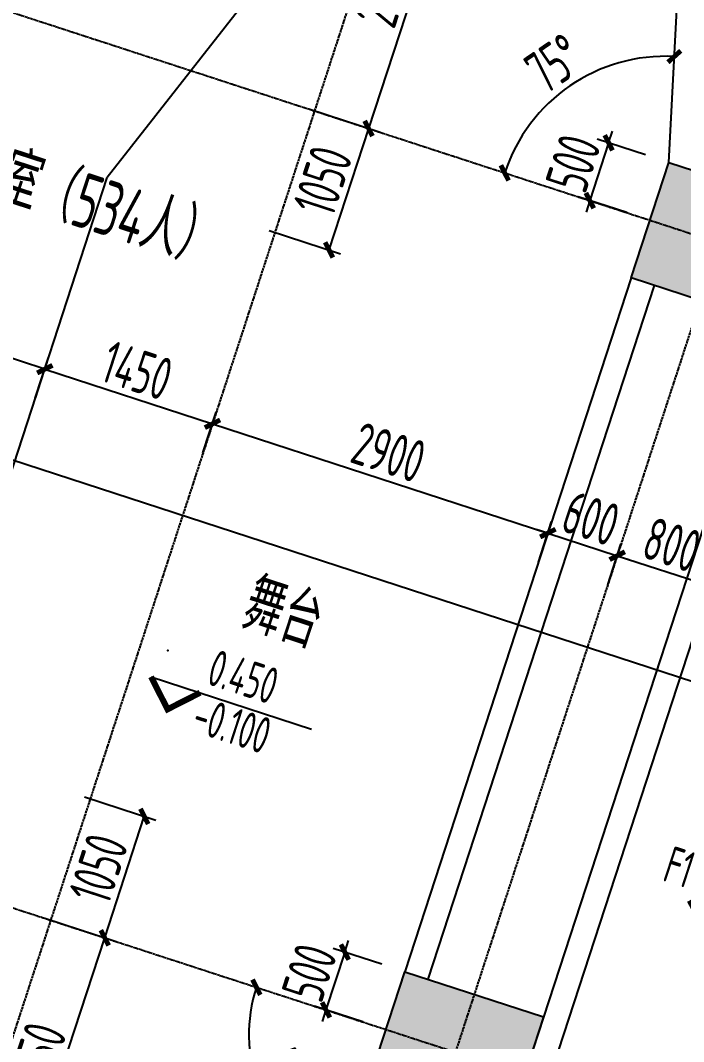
# Model space of a CAD drawing. Header units: millimetres. Extents: x 11639278 to 23698211, y -13072636 to -5537337.
# Drawn here: x 11857722 to 11863174, y -6343850 to -6335453 of the extents above; entities that cross this region are included whole.
import ezdxf
from ezdxf.enums import TextEntityAlignment as Align

# ---------------------------------------------------------------- set-up
doc = ezdxf.new("R2010")
doc.units = ezdxf.units.MM
doc.header["$LTSCALE"] = 10
doc.linetypes.add('A2-RG-AXIS$0$CENTER', pattern=[2, 1.25, -0.25, 0.25, -0.25])
doc.linetypes.add('A2-RG-AXIS$0$DOTE', pattern=[2.42, 2, -0.2, 0.02, -0.2])
for name, color, linetype in [('A2-RB-F1$0$A-DIMS-100', 1, 'Continuous'), ('A2-RD-F1（少）$0$A-STRS', 50, 'Continuous'), ('A2-RG-AXIS$0$A-GRID', 1, 'A2-RG-AXIS$0$CENTER'), ('A2-RI-F1$0$A-SYMB', 4, 'Continuous'), ('A2-RI-F1$0$A-SYMB-AREA', 4, 'Continuous'), ('A2-RI-F1$0$A-SYMB-NAME', 4, 'Continuous'), ('A2-RI-F1$0$A-WALL', 7, 'Continuous'), ('A2-RS-F1$0$A-HATH-GRAY', 8, 'Continuous'), ('A2-RS-F1$0$A-WALL-CONC', 6, 'Continuous')]:
    doc.layers.add(name, color=color, linetype=linetype)
doc.styles.add('A2-RB-F1$0$XD2008', font='hzs.shx', dxfattribs={"width": 0.7, "bigfont": 'hztxt.shx'})
doc.styles.add('A2-RI-F1$0$ECADI', font='hzs.shx', dxfattribs={"width": 0.7, "bigfont": 'hztxt.shx'})
doc.styles.add('A2-RI-F1$0$XD2008', font='hzs.shx', dxfattribs={"width": 0.7, "bigfont": 'hztxt.shx'})
doc.dimstyles.new('A2-RB-F1$0$XD100', dxfattribs={"dimscale": 100, "dimtxt": 3.5, "dimasz": 1.5, "dimexe": 1, "dimexo": 2, "dimgap": 0.5, "dimtad": 1, "dimdec": 0, "dimdsep": 46, "dimtxsty": 'A2-RB-F1$0$XD2008', "dimcen": 2.5, "dimclrt": 4, "dimaunit": 1, "dimadec": 0, "dimazin": 0, "dimtfac": 1, "dimtdec": 0, "dimtix": 1, "dimtmove": 1, "dimatfit": 3, "dimfxl": 0, "dimtolj": 1, "dimtzin": 0, "dimarcsym": 0})
doc.dimstyles.new('A2-RB-F1$0$XD100$0', dxfattribs={"dimscale": 100, "dimtxt": 3.5, "dimasz": 1, "dimexe": 1, "dimexo": 2, "dimgap": 0.5, "dimtad": 1, "dimdec": 0, "dimdsep": 46, "dimtxsty": 'A2-RB-F1$0$XD2008', "dimblk1": 'A2-RB-F1$0$_ArchTick', "dimblk2": 'A2-RB-F1$0$_ArchTick', "dimsah": 1, "dimcen": 2.5, "dimclrt": 4, "dimaunit": 1, "dimadec": 0, "dimazin": 0, "dimtfac": 1, "dimtdec": 0, "dimtix": 1, "dimtmove": 1, "dimatfit": 3, "dimfxl": 0, "dimtolj": 1, "dimtzin": 0, "dimarcsym": 0})

# ---------------------------------------------------------------- blocks, each defined once
blk = doc.blocks.new('A2-RS-F1')
at = {"layer": 'A2-RS-F1$0$A-HATH-GRAY', "ltscale": 3}
h = blk.add_hatch(color=256, dxfattribs=at)
h.paths.add_polyline_path([(11844906.6, -6323395.9), (11843860.7, -6323055), (11843581.8, -6323910.6), (11844627.7, -6324251.5)], flags=17)
h.paths.add_polyline_path([(11860882.6, -6343275.4), (11862023.5, -6343647.3), (11861713.6, -6344598), (11860572.7, -6344226.1)])
h.paths.add_polyline_path([(11865221.2, -6329964.4), (11866362.1, -6330336.3), (11866052.2, -6331287.1), (11864911.3, -6330915.2)])
h.paths.add_polyline_path([(11863051.9, -6336620), (11864192.8, -6336991.9), (11863882.9, -6337942.6), (11862742, -6337570.7)])
edge = h.paths.add_edge_path()
edge.add_arc((11859128.8, -6350592.2), 550, 0, 360)
edge = h.paths.add_edge_path()
edge.add_arc((11856959.4, -6357247.7), 450, 0, 360)
edge = h.paths.add_edge_path()
edge.add_arc((11853166.7, -6357589.2), 450, 0, 360)
edge = h.paths.add_edge_path()
edge.add_arc((11867805.9, -6323970.6), 450, 0, 360)
h.paths.add_polyline_path([(11846030, -6316399.5), (11847075.8, -6316740.4), (11846796.9, -6317596.1), (11845751.1, -6317255.2)])
h.paths.add_polyline_path([(11843860.7, -6323054.9), (11844906.6, -6323395.8), (11844627.7, -6324251.5), (11843581.8, -6323910.6)])
h.paths.add_polyline_path([(11855493.2, -6327056.8), (11855968.6, -6327211.7), (11855813.7, -6327687.1), (11855338.3, -6327532.2)])
h.paths.add_polyline_path([(11855338.2, -6327532.2), (11855813.6, -6327687.2), (11855968.6, -6327211.8), (11855493.2, -6327056.8)])
h.paths.add_polyline_path([(11848985.4, -6347023), (11849460.8, -6347177.9), (11849305.8, -6347653.3), (11848830.5, -6347498.4)])
h.paths.add_polyline_path([(11848830.4, -6347498.4), (11849305.8, -6347653.4), (11849460.7, -6347178), (11848985.4, -6347023)])
h.paths.add_polyline_path([(11841691.5, -6329710.3), (11842737.3, -6330051.2), (11842458.4, -6330906.9), (11841412.5, -6330566)])
edge = h.paths.add_edge_path()
edge.add_arc((11835567, -6350274.8), 550, 0, 360)
h.paths.add_polyline_path([(11837074, -6343876.8), (11838119.8, -6344217.7), (11838398.7, -6343362), (11837352.9, -6343021.1)])
h.paths.add_polyline_path([(11839243.3, -6337221.4), (11840289.1, -6337562.3), (11840568, -6336706.6), (11839522.2, -6336365.7)])
h.paths.add_polyline_path([(11843581.8, -6323910.7), (11844627.7, -6324251.6), (11844906.6, -6323395.9), (11843860.7, -6323055)])
edge = h.paths.add_edge_path()
edge.add_arc((11839855.8, -6353250.4), 450, 0, 360)
edge = h.paths.add_edge_path()
edge.add_arc((11857822.8, -6320716.7), 450, 0, 360)
edge = h.paths.add_edge_path()
edge.add_arc((11856666.2, -6324264.9), 500, 0, 360)
h.paths.add_polyline_path([(11855338.3, -6327532.3), (11855813.7, -6327687.2), (11855968.6, -6327211.8), (11855493.2, -6327056.9)])
h.paths.add_polyline_path([(11848830.3, -6347498.4), (11849305.7, -6347653.3), (11849460.6, -6347177.9), (11848985.2, -6347023)])
edge = h.paths.add_edge_path()
edge.add_arc((11848133.1, -6350444.1), 500, 0, 360)
edge = h.paths.add_edge_path()
edge.add_arc((11846511.2, -6355419.9), 450, 0, 360)
edge = h.paths.add_edge_path()
edge.add_arc((11865992.2, -6360191.7), 450, 0, 360)
edge = h.paths.add_edge_path()
edge.add_arc((11868161.4, -6353536.3), 450, 0, 360)
edge = h.paths.add_edge_path()
edge.add_arc((11870330.7, -6346880.9), 450, 0, 360)
edge = h.paths.add_edge_path()
edge.add_arc((11872500, -6340225.5), 450, 0, 360)
edge = h.paths.add_edge_path()
edge.add_arc((11874669.3, -6333570.1), 450, 0, 360)
edge = h.paths.add_edge_path()
edge.add_arc((11876838.5, -6326914.7), 450, 0, 360)
at = {"layer": 'A2-RS-F1$0$A-WALL-CONC', "ltscale": 3}
for points in [[(11863051.9, -6336620), (11864192.8, -6336991.9), (11863882.9, -6337942.6), (11862742, -6337570.7)], [(11860882.6, -6343275.4), (11862023.5, -6343647.3), (11861713.6, -6344598), (11860572.7, -6344226.1)]]:
    blk.add_lwpolyline(points, close=True, dxfattribs=at)
blk = doc.blocks.new('A2-RI-F1$0$ECADI-TAG-HGHT（国标）')
at = {"color": 1}
blk.add_line((-2.121, 2.121), (11.768, 2.121), dxfattribs=at)
at = {"color": 1, "const_width": 0.5}
blk.add_lwpolyline([(-2.121, 2.121), (0, 0), (2.121, 2.121)], dxfattribs=at)
at = {"color": 1}
blk.add_point((-1.481, 4.6), dxfattribs=at)
at = {"style": 'A2-RI-F1$0$XD2008', "width": 0.7}
blk.add_attdef('FL', text='', height=3, dxfattribs=at).set_placement((-2.689, 2.967), align=Align.RIGHT)
for tag, p in [('F.F.L.', (2.284, 2.967)), ('T.O.S.', (2.284, -1.104))]:
    blk.add_attdef(tag, p, '', height=3, dxfattribs=at)
blk = doc.blocks.new('A2-RI-F1$0$5erhfh')
at = {"layer": 'A2-RI-F1$0$A-SYMB-AREA', "style": 'A2-RI-F1$0$ECADI', "width": 0.7}
blk.add_attdef('340M2', text='', height=2.5, dxfattribs=at).set_placement((0, 1.25), align=Align.MIDDLE_LEFT)
at = {"layer": 'A2-RI-F1$0$A-SYMB-NAME', "style": 'A2-RI-F1$0$ECADI', "width": 0.7}
blk.add_attdef('CHINESENAME', (-12.292, 3.087), '', height=4.5, dxfattribs=at)
blk = doc.blocks.new('A2-RI-F1')
at = {"layer": 'A2-RI-F1$0$A-WALL'}
for p, q in [((11863051.9, -6336620), (11863267.9, -6332569)), ((11864533.7, -6335946), (11861140.3, -6346357.1)), ((11864413.9, -6336958.8), (11861330.4, -6346419.1)), ((11862742, -6337570.7), (11860882.6, -6343275.4)), ((11862932.1, -6337632.7), (11861072.7, -6343337.4))]:
    blk.add_line(p, q, dxfattribs=at)
at = {"layer": 'Defpoints', "color": 3, "linetype": 'Continuous'}
blk.add_line((11881898.7, -6346970), (11828646, -6329612.7), dxfattribs=at)
blk.add_blockref('A2-RS-F1', (0, 0))
ref = blk.add_blockref('A2-RI-F1$0$5erhfh', (11857090.1, -6337116.7), dxfattribs=dict(xscale=100.0000000002661, yscale=100.0000000002661, zscale=100.0000000002661, rotation=341.9467459264774))
ref.add_attrib('340M2', '538.2m2', (11856011.4, -6336829.6), dxfattribs={"layer": 'A2-RI-F1$0$A-SYMB-AREA', "height": 250, "rotation": 341.94675, "style": 'A2-RI-F1$0$ECADI', "width": 0.7})
ref.add_attrib('CHINESENAME', '超大阶梯教室（534人）', (11856017.1, -6336442.2), dxfattribs={"layer": 'A2-RI-F1$0$A-SYMB-NAME', "height": 450, "rotation": 341.94675, "style": 'A2-RI-F1$0$ECADI', "width": 0.7})
ref = blk.add_blockref('A2-RI-F1$0$5erhfh', (11860589.3, -6341116.8), dxfattribs=dict(xscale=100.0000000002661, yscale=100.0000000002661, zscale=100.0000000002661, rotation=341.9467459264774))
ref.add_attrib('CHINESENAME', '舞台', (11859516.3, -6340442.3), dxfattribs={"layer": 'A2-RI-F1$0$A-SYMB-NAME', "height": 450, "rotation": 341.94675, "style": 'A2-RI-F1$0$ECADI', "width": 0.7})
at = {"layer": 'A2-RI-F1$0$A-SYMB', "xscale": 99.999999999679, "yscale": 99.999999999679, "zscale": 99.999999999679, "rotation": 341.9467459266484}
for p, values in [((11858931.4, -6341117.4), {'F.F.L.': '0.450', 'T.O.S.': '-0.100'}), ((11863361.3, -6342956.4), {'F.F.L.': '%%p0.000', 'T.O.S.': '-0.150', 'FL': 'F1'})]:
    blk.add_blockref('A2-RI-F1$0$ECADI-TAG-HGHT（国标）', p, dxfattribs=at).add_auto_attribs(values)
blk = doc.blocks.new('A2-RG-AXIS')
at = {"layer": 'A2-RG-AXIS$0$A-GRID', "linetype": 'A2-RG-AXIS$0$DOTE'}
for p, q in [((11866017.6, -6318162.5), (11852857, -6358539.7)), ((11869345.5, -6319247.1), (11856184.8, -6359624.4)), ((11838798, -6329240.5), (11876758.7, -6341613.5)), ((11836628.7, -6335895.9), (11874589.4, -6348268.9))]:
    blk.add_line(p, q, dxfattribs=at)
blk = doc.blocks.new('A2-RB-F1$0$_ArchTick')
at = {"color": 0, "linetype": 'ByBlock', "const_width": 0.4}
blk.add_lwpolyline([(-0.5, -0.5), (0.5, 0.5)], dxfattribs=at)
blk = doc.blocks.new('*D1523')
at = {"layer": 'A2-RB-F1$0$A-DIMS-100', "color": 0, "lineweight": -2, "transparency": 16777216}
for p, q in [((11857922.7, -6342836.5), (11858509.9, -6343027.9)), ((11857717.5, -6345136.1), (11858414.8, -6342996.9)), ((11857225.5, -6344975.8), (11857812.6, -6345167.1))]:
    blk.add_line(p, q, dxfattribs=at)
at = {"layer": 'Defpoints', "color": 0, "transparency": 16777216}
for p in [(11857732.6, -6342774.5), (11858414.8, -6342996.9), (11857035.3, -6344913.8)]:
    blk.add_point(p, dxfattribs=at)
at = {"layer": 'A2-RB-F1$0$A-DIMS-100', "color": 0, "lineweight": -2, "transparency": 16777216, "xscale": 100, "yscale": 100, "zscale": 100}
for p, rotation in [((11858414.8, -6342996.9), 71.94704049330034), ((11857717.5, -6345136.1), 251.9470404933003)]:
    blk.add_blockref('A2-RB-F1$0$_ArchTick', p, dxfattribs=dict(at, rotation=rotation))
at = {"layer": 'A2-RB-F1$0$A-DIMS-100', "color": 4, "transparency": 16777216, "insert": (11857852.3, -6343996.8), "char_height": 350, "attachment_point": 5, "rotation": 71.94704, "style": 'A2-RB-F1$0$XD2008'}
blk.add_mtext('\\A1;2250', dxfattribs=at)
blk = doc.blocks.new('*D1524')
at = {"layer": 'A2-RB-F1$0$A-DIMS-100', "color": 0, "lineweight": -2, "transparency": 16777216}
for p, q in [((11857844.5, -6338560.3), (11857953.6, -6338225.6)), ((11857922.6, -6338320.7), (11859300.8, -6338769.9)), ((11859222.7, -6339009.5), (11859331.8, -6338674.8))]:
    blk.add_line(p, q, dxfattribs=at)
at = {"layer": 'Defpoints', "color": 0, "transparency": 16777216}
for p in [(11857782.5, -6338750.4), (11859300.8, -6338769.9), (11859160.7, -6339199.6)]:
    blk.add_point(p, dxfattribs=at)
at = {"layer": 'A2-RB-F1$0$A-DIMS-100', "color": 0, "lineweight": -2, "transparency": 16777216, "xscale": 100, "yscale": 100, "zscale": 100}
for p, rotation in [((11857922.6, -6338320.7), 161.9471010330029), ((11859300.8, -6338769.9), 341.9471010330029)]:
    blk.add_blockref('A2-RB-F1$0$_ArchTick', p, dxfattribs=dict(at, rotation=rotation))
at = {"layer": 'A2-RB-F1$0$A-DIMS-100', "color": 4, "transparency": 16777216, "insert": (11858681.4, -6338331.3), "char_height": 350, "attachment_point": 5, "rotation": 341.9471, "style": 'A2-RB-F1$0$XD2008'}
blk.add_mtext('\\A1;1450', dxfattribs=at)
blk = doc.blocks.new('*D1525')
at = {"layer": 'A2-RB-F1$0$A-DIMS-100', "color": 0, "lineweight": -2, "transparency": 16777216}
for p, q in [((11859222.7, -6339009.5), (11859331.8, -6338674.8)), ((11859300.8, -6338769.9), (11862058.2, -6339668.6)), ((11861980.1, -6339908.2), (11862089.2, -6339573.5))]:
    blk.add_line(p, q, dxfattribs=at)
at = {"layer": 'Defpoints', "color": 0, "transparency": 16777216}
for p in [(11859160.7, -6339199.6), (11862058.2, -6339668.6), (11861918.1, -6340098.4)]:
    blk.add_point(p, dxfattribs=at)
at = {"layer": 'A2-RB-F1$0$A-DIMS-100', "color": 0, "lineweight": -2, "transparency": 16777216, "xscale": 100, "yscale": 100, "zscale": 100}
for p, rotation in [((11859300.8, -6338769.9), 161.9470404918619), ((11862058.2, -6339668.6), 341.9470404918619)]:
    blk.add_blockref('A2-RB-F1$0$_ArchTick', p, dxfattribs=dict(at, rotation=rotation))
at = {"layer": 'A2-RB-F1$0$A-DIMS-100', "color": 4, "transparency": 16777216, "insert": (11860749.2, -6339005.3), "char_height": 350, "attachment_point": 5, "rotation": 341.94704, "style": 'A2-RB-F1$0$XD2008'}
blk.add_mtext('\\A1;2900', dxfattribs=at)
blk = doc.blocks.new('*D1526')
at = {"layer": 'A2-RB-F1$0$A-DIMS-100', "color": 0, "lineweight": -2, "transparency": 16777216}
for p, q in [((11861980.1, -6339908.2), (11862089.1, -6339573.7)), ((11862058.1, -6339668.8), (11861963, -6339637.8)), ((11862058.1, -6339668.8), (11862628.6, -6339854.6)), ((11862550.5, -6340094.1), (11862659.5, -6339759.5)), ((11862628.6, -6339854.6), (11862723.6, -6339885.6))]:
    blk.add_line(p, q, dxfattribs=at)
at = {"layer": 'Defpoints', "color": 0, "transparency": 16777216}
for p in [(11862628.6, -6339854.6), (11861918.1, -6340098.4), (11862488.6, -6340284.2)]:
    blk.add_point(p, dxfattribs=at)
at = {"layer": 'A2-RB-F1$0$A-DIMS-100', "color": 0, "lineweight": -2, "transparency": 16777216, "xscale": 100, "yscale": 100, "zscale": 100}
for p, rotation in [((11862058.1, -6339668.8), 341.9540385803368), ((11862628.6, -6339854.6), 161.9540385803368)]:
    blk.add_blockref('A2-RB-F1$0$_ArchTick', p, dxfattribs=dict(at, rotation=rotation))
at = {"layer": 'A2-RB-F1$0$A-DIMS-100', "color": 4, "transparency": 16777216, "insert": (11862413, -6339547.8), "char_height": 350, "attachment_point": 5, "rotation": 341.95404, "style": 'A2-RB-F1$0$XD2008'}
blk.add_mtext('\\A1;600', dxfattribs=at)
blk = doc.blocks.new('*D1527')
at = {"layer": 'A2-RB-F1$0$A-DIMS-100', "color": 0, "lineweight": -2, "transparency": 16777216}
for p, q in [((11862550.6, -6340094.1), (11862659.6, -6339759.6)), ((11862628.6, -6339854.7), (11863389.2, -6340102.6)), ((11863311.2, -6340342), (11863420.2, -6340007.5))]:
    blk.add_line(p, q, dxfattribs=at)
at = {"layer": 'Defpoints', "color": 0, "transparency": 16777216}
for p in [(11863389.2, -6340102.6), (11862488.6, -6340284.2), (11863249.2, -6340532.2)]:
    blk.add_point(p, dxfattribs=at)
at = {"layer": 'A2-RB-F1$0$A-DIMS-100', "color": 0, "lineweight": -2, "transparency": 16777216, "xscale": 100, "yscale": 100, "zscale": 100}
for p, rotation in [((11862628.6, -6339854.7), 161.947040493153), ((11863389.2, -6340102.6), 341.947040493153)]:
    blk.add_blockref('A2-RB-F1$0$_ArchTick', p, dxfattribs=dict(at, rotation=rotation))
at = {"layer": 'A2-RB-F1$0$A-DIMS-100', "color": 4, "transparency": 16777216, "insert": (11863078.6, -6339764.7), "char_height": 350, "attachment_point": 5, "rotation": 341.94704, "style": 'A2-RB-F1$0$XD2008'}
blk.add_mtext('\\A1;800', dxfattribs=at)
blk = doc.blocks.new('*D1571')
at = {"layer": 'A2-RB-F1$0$A-DIMS-100', "color": 0, "lineweight": -2, "transparency": 16777216}
for p, q in [((11858248.1, -6341838.2), (11858835.3, -6342029.6)), ((11858414.8, -6342996.9), (11858740.2, -6341998.6)), ((11857922.7, -6342836.5), (11858509.9, -6343027.9))]:
    blk.add_line(p, q, dxfattribs=at)
at = {"layer": 'Defpoints', "color": 0, "transparency": 16777216}
for p in [(11858058, -6341776.2), (11858740.2, -6341998.6), (11857732.6, -6342774.5)]:
    blk.add_point(p, dxfattribs=at)
at = {"layer": 'A2-RB-F1$0$A-DIMS-100', "color": 0, "lineweight": -2, "transparency": 16777216, "xscale": 100, "yscale": 100, "zscale": 100}
for p, rotation in [((11858740.2, -6341998.6), 71.94704049344082), ((11858414.8, -6342996.9), 251.9470404934408)]:
    blk.add_blockref('A2-RB-F1$0$_ArchTick', p, dxfattribs=dict(at, rotation=rotation))
at = {"layer": 'A2-RB-F1$0$A-DIMS-100', "color": 4, "transparency": 16777216, "insert": (11858363.6, -6342428), "char_height": 350, "attachment_point": 5, "rotation": 71.94704, "style": 'A2-RB-F1$0$XD2008'}
blk.add_mtext('\\A1;1050', dxfattribs=at)
blk = doc.blocks.new('*D1572')
at = {"layer": 'A2-RB-F1$0$A-DIMS-100', "color": 0, "lineweight": -2, "transparency": 16777216}
for p, q in [((11854326.7, -6337413.6), (11854435.8, -6337078.9)), ((11857922.2, -6338320.5), (11854404.8, -6337174)), ((11857844.1, -6338560.1), (11857953.2, -6338225.5))]:
    blk.add_line(p, q, dxfattribs=at)
at = {"layer": 'Defpoints', "color": 0, "transparency": 16777216}
for p in [(11854404.8, -6337174), (11854264.7, -6337603.8), (11857782.1, -6338750.3)]:
    blk.add_point(p, dxfattribs=at)
at = {"layer": 'A2-RB-F1$0$A-DIMS-100', "color": 0, "lineweight": -2, "transparency": 16777216, "xscale": 100, "yscale": 100, "zscale": 100}
for p, rotation in [((11854404.8, -6337174), 161.9463374857888), ((11857922.2, -6338320.5), 341.9463374857888)]:
    blk.add_blockref('A2-RB-F1$0$_ArchTick', p, dxfattribs=dict(at, rotation=rotation))
at = {"layer": 'A2-RB-F1$0$A-DIMS-100', "color": 4, "transparency": 16777216, "insert": (11856233.2, -6337533.4), "char_height": 350, "attachment_point": 5, "rotation": 341.94634, "style": 'A2-RB-F1$0$XD2008'}
blk.add_mtext('\\A1;3700', dxfattribs=at)
blk = doc.blocks.new('*D1296')
at = {"layer": 'A2-RB-F1$0$A-DIMS-100', "color": 0, "lineweight": -2, "transparency": 16777216}
for p, q in [((11860789.3, -6334041.9), (11861376.4, -6334233.3)), ((11861281.3, -6334202.3), (11860584.1, -6336341.5)), ((11860092, -6336181.1), (11860679.2, -6336372.5))]:
    blk.add_line(p, q, dxfattribs=at)
at = {"layer": 'Defpoints', "color": 0, "transparency": 16777216}
for p in [(11860599.1, -6333979.9), (11859901.9, -6336119.1), (11860584.1, -6336341.5)]:
    blk.add_point(p, dxfattribs=at)
at = {"layer": 'A2-RB-F1$0$A-DIMS-100', "color": 0, "lineweight": -2, "transparency": 16777216, "xscale": 100, "yscale": 100, "zscale": 100}
for p, rotation in [((11861281.3, -6334202.3), 71.94704049339788), ((11860584.1, -6336341.5), 251.9470404933979)]:
    blk.add_blockref('A2-RB-F1$0$_ArchTick', p, dxfattribs=dict(at, rotation=rotation))
at = {"layer": 'A2-RB-F1$0$A-DIMS-100', "color": 4, "transparency": 16777216, "insert": (11860718.8, -6335202.2), "char_height": 350, "attachment_point": 5, "rotation": 71.94704, "style": 'A2-RB-F1$0$XD2008'}
blk.add_mtext('\\A1;2250', dxfattribs=at)
blk = doc.blocks.new('*D1297')
at = {"layer": 'A2-RB-F1$0$A-DIMS-100', "color": 0, "lineweight": -2, "transparency": 16777216}
for p, q in [((11860092, -6336181.1), (11860679.2, -6336372.5)), ((11860584.1, -6336341.5), (11860258.7, -6337339.8)), ((11859766.6, -6337179.4), (11860353.8, -6337370.8))]:
    blk.add_line(p, q, dxfattribs=at)
at = {"layer": 'Defpoints', "color": 0, "transparency": 16777216}
for p in [(11859901.9, -6336119.1), (11859576.5, -6337117.5), (11860258.7, -6337339.8)]:
    blk.add_point(p, dxfattribs=at)
at = {"layer": 'A2-RB-F1$0$A-DIMS-100', "color": 0, "lineweight": -2, "transparency": 16777216, "xscale": 100, "yscale": 100, "zscale": 100}
for p, rotation in [((11860584.1, -6336341.5), 71.94704049332842), ((11860258.7, -6337339.8), 251.9470404933284)]:
    blk.add_blockref('A2-RB-F1$0$_ArchTick', p, dxfattribs=dict(at, rotation=rotation))
at = {"layer": 'A2-RB-F1$0$A-DIMS-100', "color": 4, "transparency": 16777216, "insert": (11860207.5, -6336770.9), "char_height": 350, "attachment_point": 5, "rotation": 71.94704, "style": 'A2-RB-F1$0$XD2008'}
blk.add_mtext('\\A1;1050', dxfattribs=at)
blk = doc.blocks.new('*D1014')
at = {"layer": 'A2-RB-F1$0$A-DIMS-100', "color": 0, "lineweight": -2, "transparency": 16777216}
blk.add_arc((11863024.3, -6337136.9), 1389.3, 86.94753, 161.94704, dxfattribs=at)
at = {"layer": 'Defpoints', "color": 0, "transparency": 16777216}
for p in [(11838798, -6329240.5), (11863267.9, -6332569), (11862505, -6335848.3), (11863051.9, -6336620), (11876758.7, -6341613.5)]:
    blk.add_point(p, dxfattribs=at)
at = {"layer": 'A2-RB-F1$0$A-DIMS-100', "color": 0, "lineweight": -2, "transparency": 16777216, "xscale": 100, "yscale": 100, "zscale": 100}
for p, rotation in [((11863098.3, -6335749.5), 356.9475321673199), ((11861703.4, -6336706.3), 251.9470404933447)]:
    blk.add_blockref('A2-RB-F1$0$_ArchTick', p, dxfattribs=dict(at, rotation=rotation))
at = {"layer": 'A2-RB-F1$0$A-DIMS-100', "color": 4, "transparency": 16777216, "insert": (11862111.2, -6335805.6), "char_height": 350, "attachment_point": 5, "rotation": 34.44729, "style": 'A2-RB-F1$0$XD2008'}
blk.add_mtext('\\A1;75°', dxfattribs=at)
blk = doc.blocks.new('*D1015')
at = {"layer": 'A2-RB-F1$0$A-DIMS-100', "color": 0, "lineweight": -2, "transparency": 16777216}
blk.add_arc((11860855, -6343792.3), 1254.9, 161.94704, 236.94655, dxfattribs=at)
at = {"layer": 'Defpoints', "color": 0, "transparency": 16777216}
for p in [(11836628.7, -6335895.9), (11859609.3, -6343944.1), (11860572.7, -6344226.1), (11858360, -6347626.4), (11874589.4, -6348268.9)]:
    blk.add_point(p, dxfattribs=at)
at = {"layer": 'A2-RB-F1$0$A-DIMS-100', "color": 0, "lineweight": -2, "transparency": 16777216, "xscale": 100, "yscale": 100, "zscale": 100}
for p, rotation in [((11859661.9, -6343403.4), 71.94704049334571), ((11860170.6, -6344844.1), 326.9465488193384)]:
    blk.add_blockref('A2-RB-F1$0$_ArchTick', p, dxfattribs=dict(at, rotation=rotation))
at = {"layer": 'A2-RB-F1$0$A-DIMS-100', "color": 4, "transparency": 16777216, "insert": (11859883.9, -6344135.2), "char_height": 350, "attachment_point": 5, "rotation": 289.44679, "style": 'A2-RB-F1$0$XD2008'}
blk.add_mtext('\\A1;75°', dxfattribs=at)
blk = doc.blocks.new('*D1016')
at = {"layer": 'A2-RB-F1$0$A-DIMS-100', "color": 0, "lineweight": -2, "transparency": 16777216}
for p, q in [((11862557.9, -6336459), (11862588.9, -6336363.9)), ((11862557.9, -6336459), (11862403, -6336934.4)), ((11862861.7, -6336558), (11862462.9, -6336428)), ((11862706.8, -6337033.4), (11862307.9, -6336903.4)), ((11862403, -6336934.4), (11862372, -6337029.4))]:
    blk.add_line(p, q, dxfattribs=at)
at = {"layer": 'Defpoints', "color": 0, "transparency": 16777216}
for p in [(11863051.9, -6336620), (11862403, -6336934.4), (11862896.9, -6337095.4)]:
    blk.add_point(p, dxfattribs=at)
at = {"layer": 'A2-RB-F1$0$A-DIMS-100', "color": 0, "lineweight": -2, "transparency": 16777216, "xscale": 100, "yscale": 100, "zscale": 100}
for p, rotation in [((11862557.9, -6336459), 251.9470404932506), ((11862403, -6336934.4), 71.9470404932506)]:
    blk.add_blockref('A2-RB-F1$0$_ArchTick', p, dxfattribs=dict(at, rotation=rotation))
at = {"layer": 'A2-RB-F1$0$A-DIMS-100', "color": 4, "transparency": 16777216, "insert": (11862266.5, -6336627), "char_height": 350, "attachment_point": 5, "rotation": 71.94704, "style": 'A2-RB-F1$0$XD2008'}
blk.add_mtext('\\A1;500', dxfattribs=at)
blk = doc.blocks.new('*D1017')
at = {"layer": 'A2-RB-F1$0$A-DIMS-100', "color": 0, "lineweight": -2, "transparency": 16777216}
for p, q in [((11860388.7, -6343114.4), (11860419.6, -6343019.3)), ((11860692.4, -6343213.4), (11860293.6, -6343083.4)), ((11860388.7, -6343114.4), (11860233.7, -6343589.8)), ((11860537.5, -6343688.8), (11860138.6, -6343558.8)), ((11860233.7, -6343589.8), (11860202.7, -6343684.8))]:
    blk.add_line(p, q, dxfattribs=at)
at = {"layer": 'Defpoints', "color": 0, "transparency": 16777216}
for p in [(11860882.6, -6343275.4), (11860233.7, -6343589.8), (11860727.6, -6343750.8)]:
    blk.add_point(p, dxfattribs=at)
at = {"layer": 'A2-RB-F1$0$A-DIMS-100', "color": 0, "lineweight": -2, "transparency": 16777216, "xscale": 100, "yscale": 100, "zscale": 100}
for p, rotation in [((11860388.7, -6343114.4), 251.9470404932506), ((11860233.7, -6343589.8), 71.9470404932506)]:
    blk.add_blockref('A2-RB-F1$0$_ArchTick', p, dxfattribs=dict(at, rotation=rotation))
at = {"layer": 'A2-RB-F1$0$A-DIMS-100', "color": 4, "transparency": 16777216, "insert": (11860097.3, -6343282.3), "char_height": 350, "attachment_point": 5, "rotation": 71.94704, "style": 'A2-RB-F1$0$XD2008'}
blk.add_mtext('\\A1;500', dxfattribs=at)
blk = doc.blocks.new('A2-RD-F1（少）')
at = {"layer": 'A2-RD-F1（少）$0$A-STRS', "linetype": 'Continuous'}
for p in [(11860599.1, -6333979.9), (11856917.1, -6341404.4)]:
    blk.add_line(p, (11858435.6, -6336745.5), dxfattribs=at)
blk = doc.blocks.new('A2-RB-F1')
at = {"layer": 'A2-RB-F1$0$A-DIMS-100'}
for base, line1, line2, picture, middle in [((11862505, -6335848.3), ((11838798, -6329240.5), (11876758.7, -6341613.5)), ((11863051.9, -6336620), (11863267.9, -6332569)), '*D1014', (11862111.2, -6335805.6)), ((11859609.3, -6343944.1), ((11860572.7, -6344226.1), (11858360, -6347626.4)), ((11836628.7, -6335895.9), (11874589.4, -6348268.9)), '*D1015', (11859883.9, -6344135.2))]:
    dim = blk.add_angular_dim_2l(base=base, line1=line1, line2=line2, dimstyle='A2-RB-F1$0$XD100', override={"dimasz": 1, "dimblk1": 'A2-RB-F1$0$_ArchTick', "dimblk2": 'A2-RB-F1$0$_ArchTick', "dimsah": 1}, dxfattribs=at)
    dim.commit()
    dim.dimension.update_dxf_attribs({"geometry": picture, "text_midpoint": middle})
for p1, p2, distance, picture, middle in [((11860599.1, -6333979.9), (11859901.9, -6336119.1), 717.6, '*D1296', (11860718.8, -6335202.2)), ((11859901.9, -6336119.1), (11859576.5, -6337117.5), 717.6, '*D1297', (11860207.5, -6336770.9)), ((11863051.9, -6336620), (11862896.9, -6337095.4), -519.5, '*D1016', (11862266.5, -6336627)), ((11857782.1, -6338750.3), (11854264.7, -6337603.8), -452, '*D1572', (11856233.2, -6337533.4)), ((11857782.5, -6338750.4), (11859160.7, -6339199.6), 452, '*D1524', (11858681.4, -6338331.3)), ((11859160.7, -6339199.6), (11861918.1, -6340098.4), 452, '*D1525', (11860749.2, -6339005.3)), ((11861918.1, -6340098.4), (11862488.6, -6340284.2), 451.8, '*D1526', (11862413, -6339547.8)), ((11862488.6, -6340284.2), (11863249.2, -6340532.2), 451.8, '*D1527', (11863078.6, -6339764.7)), ((11857732.6, -6342774.5), (11858058, -6341776.2), -717.6, '*D1571', (11858363.6, -6342428)), ((11857035.3, -6344913.8), (11857732.6, -6342774.5), -717.6, '*D1523', (11857852.3, -6343996.8)), ((11860882.6, -6343275.4), (11860727.6, -6343750.8), -519.5, '*D1017', (11860097.3, -6343282.3))]:
    dim = blk.add_aligned_dim(p1=p1, p2=p2, distance=distance, dimstyle='A2-RB-F1$0$XD100$0', dxfattribs=at)
    dim.commit()
    dim.dimension.update_dxf_attribs({"geometry": picture, "text_midpoint": middle})

msp = doc.modelspace()

# ---------------------------------------------------------------- block references
for name in ['A2-RI-F1', 'A2-RB-F1', 'A2-RG-AXIS', 'A2-RD-F1（少）']:
    msp.add_blockref(name, (0, 0))

doc.saveas('drawing.dxf')
